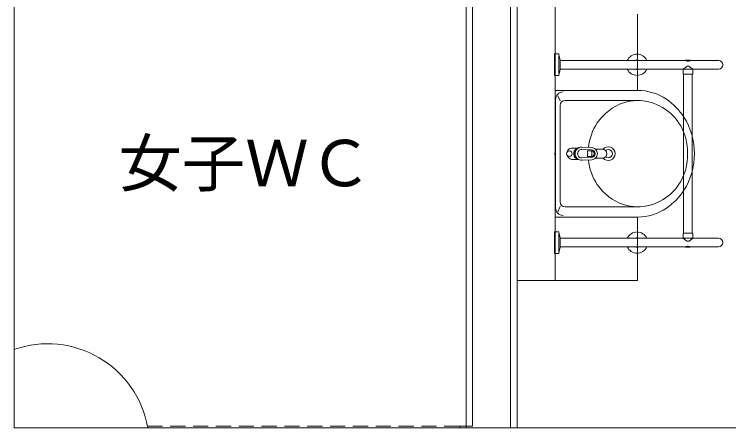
# Model space of a CAD drawing. Units: millimetres, scale not verified. Extents: x -10957 to 29043, y -19439 to 8905.
# Drawn here: x -10957 to -8140, y -19395 to -17764 of the extents above; entities that cross this region are included whole.
import ezdxf
from ezdxf.enums import TextEntityAlignment as Align

# ---------------------------------------------------------------- set-up
doc = ezdxf.new("R2010")
doc.units = ezdxf.units.MM
doc.header["$LTSCALE"] = 50
doc.linetypes.add('DASHED1', pattern=[1.8, 1.2, -0.6])
for name, color, linetype, lineweight in [('D-0', 7, 'Continuous', 18), ('D-7', 7, 'Continuous', 18), ('D-A', 7, 'Continuous', 18), ('F-F', 7, 'Continuous', 18)]:
    doc.layers.add(name, color=color, linetype=linetype, lineweight=lineweight)
doc.styles.add('ＭＳ ゴシック', font='')
doc.styles.get('ＭＳ ゴシック').set_extended_font_data('MS Gothic')

msp = doc.modelspace()

# ---------------------------------------------------------------- linework, layer by layer
at = {"layer": 'D-0'}
for p, q in [((-8975.03, -16203.69), (-8975.03, -19394.87)), ((-8825.03, -18813.69), (-8825.03, -16203.69)), ((-9000.03, -16228.69), (-9000.03, -19394.87)), ((-9150.03, -17558.69), (-9150.03, -19388.69)), ((-9175.03, -17583.69), (-9175.03, -19388.69)), ((-8500.03, -17763.69), (-8500.03, -18063.69)), ((-8500.13, -18063.79), (-8825.03, -18063.79)), ((-8825.03, -18563.59), (-8825.03, -18063.79)), ((-8823.03, -18527.59), (-8823.03, -18099.79)), ((-8813.63, -18084.79), (-8804.23, -18105.59)), ((-8498.13, -18103.79), (-8785.03, -18103.79)), ((-8805.03, -18313.69), (-8805.03, -18123.79)), ((-8825.03, -18211.29), (-8825.03, -18228.39)), ((-8825.03, -18228.39), (-8825.03, -18248.99)), ((-8825.03, -18228.69), (-8825.03, -18248.69)), ((-8825.03, -18248.99), (-8825.03, -18266.19)), ((-8735.13, -18291.29), (-8760.93, -18291.29)), ((-8718.83, -18296.79), (-8681.13, -18298.79)), ((-8717.63, -18287.79), (-8680.53, -18289.79)), ((-8694.13, -18302.09), (-8681.33, -18302.79)), ((-8637.93, -18296.29), (-8665.93, -18295.89)), ((-8805.03, -18313.69), (-8805.03, -18503.59)), ((-8759.53, -18336.09), (-8735.13, -18336.09)), ((-8681.13, -18328.59), (-8718.83, -18330.59)), ((-8681.33, -18324.59), (-8694.13, -18325.29)), ((-8665.93, -18331.49), (-8637.93, -18331.09)), ((-8717.73, -18339.59), (-8680.53, -18337.59)), ((-8825.03, -18378.69), (-8825.03, -18398.69)), ((-8813.63, -18542.59), (-8804.23, -18521.79)), ((-8498.13, -18523.59), (-8785.03, -18523.59)), ((-8500.13, -18563.59), (-8825.03, -18563.59)), ((-8500.03, -18813.69), (-8500.03, -18563.59)), ((-8500.03, -18813.69), (-8975.03, -18813.69)), ((-9200.03, -19388.69), (-9200.03, -19394.87)), ((-9175.03, -19388.69), (-9150.03, -19388.69)), ((-9175.03, -19388.69), (-9175.03, -19394.87))]:
    msp.add_line(p, q, dxfattribs=at)
at = {"layer": 'D-0', "linetype": 'DASHED1'}
msp.add_line((-10432.13, -19388.69), (-9200.03, -19388.69), dxfattribs=at)
at = {"layer": 'D-0'}
msp.add_lwpolyline([(-9175.03, -19388.69), (-9200.03, -19388.69), (-9175.03, -19388.69)], dxfattribs=at)
for centre, radius in [((-8768.43, -18313.69), 11), ((-8825.03, -18313.69), 2)]:
    msp.add_circle(centre, radius, dxfattribs=at)
for centre, radius, start, end in [((-8793.03, -18099.79), 29.9, 90, 180), ((-8500.13, -18268.79), 204.9, 55.85, 90), ((-8785.03, -18123.79), 19.9, 90, 180), ((-8498.13, -18283.79), 179.9, 74.45, 108.39), ((-8503.43, -18302.99), 199.9, 14.45, 74.45), ((-8519.73, -18297.69), 239.9, 32.3, 55.85), ((-8491.73, -18302.69), 199.9, 108.39, 146.55), ((-8475.13, -18313.69), 219.9, 146.55, 173.57), ((-8545.13, -18313.69), 269.9, 0, 32.3), ((-8545.13, -18313.69), 242.9, 345.54, 14.45), ((-8755.63, -18313.59), 22.9, 103.27, 166.62), ((-8728.33, -18313.59), 23.1, 163.77, 243.95), ((-8728.53, -18313.49), 22.8, 146.52, 163.77), ((-8723.93, -18313.69), 25.3, 140.29, 181.68), ((-8729.13, -18313.19), 22.2, 130.31, 146.52), ((-8721.13, -18313.69), 25.2, 139.2, 179.99), ((-8725.83, -18312.19), 22.9, 122.78, 140.29), ((-8729.73, -18312.39), 21.1, 114.21, 130.31), ((-8719.33, -18315.19), 27.5, 120.88, 139.2), ((-8725.43, -18312.69), 23.5, 114.19, 122.78), ((-8718.13, -18313.79), 17.8, 139.18, 180.03), ((-8725.43, -18312.69), 23.5, 104.62, 114.19), ((-8719.63, -18314.69), 27, 110.33, 120.88), ((-8720.03, -18312.19), 15.2, 117.52, 139.18), ((-8726.23, -18309.59), 20.3, 97.75, 104.62), ((-8719.63, -18314.69), 27, 98.64, 110.33), ((-8719.33, -18313.59), 16.8, 93.56, 117.52), ((-8719.23, -18317.29), 29.6, 86.84, 98.64), ((-8719.83, -18306.69), 9.9, 89.2, 93.56), ((-8719.63, -18312.49), 15.7, 86.91, 90), ((-8723.63, -18313.69), 27.5, 351.58, 16.47), ((-8694.33, -18305.09), 2.9, 86.96, 196.45), ((-8694.03, -18306.99), 13.4, 12.92, 18.43), ((-8681.83, -18313.69), 10.9, 272.78, 87.21), ((-8681.93, -18313.69), 15, 273.08, 86.91), ((-8723.23, -18313.69), 43.4, 347.07, 12.92), ((-8681.83, -18313.69), 23.9, 48.25, 86.79), ((-8681.83, -18313.69), 23.9, 311.74, 48.25), ((-8638.13, -18313.69), 17.4, 270.74, 89.25), ((-8615.03, -18313.69), 27, 219.94, 140.04), ((-8615.03, -18313.69), 16.2, 229.21, 130.78), ((-8755.63, -18313.59), 22.9, 194.61, 260.19), ((-8723.53, -18313.69), 25.7, 181.68, 203.72), ((-8724.83, -18314.19), 24.2, 203.72, 220.78), ((-8720.23, -18313.49), 26.1, 180.45, 202.06), ((-8721.43, -18313.89), 24.8, 202.06, 224.67), ((-8725.03, -18314.39), 24, 220.78, 236.47), ((-8719.33, -18311.89), 27.8, 224.67, 249.87), ((-8725.83, -18315.49), 22.6, 236.47, 245.7), ((-8718.93, -18313.79), 17, 180.03, 205.86), ((-8725.83, -18315.49), 22.6, 245.7, 262.31), ((-8718.43, -18313.59), 17.6, 205.86, 225.46), ((-8719.63, -18314.79), 15.8, 225.46, 273.08), ((-8723.93, -18313.69), 27.8, 343.59, 351.58), ((-8694.33, -18322.29), 2.9, 163.54, 273.03), ((-8694.03, -18320.39), 13.4, 341.56, 347.07), ((-8681.83, -18313.69), 23.9, 273.2, 311.74), ((-8545.13, -18313.69), 269.9, 327.69, 0), ((-8719.33, -18311.89), 27.8, 249.87, 273.15), ((-8475.13, -18313.69), 219.9, 186.42, 213.44), ((-8503.43, -18324.39), 199.9, 285.54, 345.54), ((-8491.73, -18324.69), 199.9, 213.44, 251.6), ((-8519.73, -18329.69), 239.9, 304.14, 327.69), ((-8785.03, -18503.59), 19.9, 180, 270), ((-8793.03, -18527.59), 29.9, 180, 270), ((-8498.13, -18343.59), 179.9, 251.6, 285.54), ((-8500.13, -18273.79), 249.9, 268.79, 270), ((-8500.13, -18358.59), 204.9, 270, 304.14), ((-10825.03, -19463.69), 400, 9.90631, 109.27003)]:
    msp.add_arc(centre, radius, start, end, dxfattribs=at)
at = {"layer": 'D-7'}
for p, q in [((-8827.42, -17920.24), (-8811.89, -17920.24)), ((-8827.42, -17920.24), (-8827.41, -18005.43)), ((-8810.34, -17927.98), (-8810.33, -17997.68)), ((-8805.35, -17944.09), (-8805.34, -17981.59)), ((-8805.34, -17945.83), (-8310.19, -17945.83)), ((-8305.66, -17969.07), (-8319.87, -17979.88)), ((-8310.19, -17945.83), (-8310.2, -17945.29)), ((-8310.2, -17945.29), (-8309.4, -17945.68)), ((-8310.19, -17945.83), (-8309.4, -17946.17)), ((-8305.07, -17968.88), (-8297.22, -17968.88)), ((-8282.4, -17979.88), (-8296.63, -17969.07)), ((-8292.91, -17946.15), (-8292.12, -17945.83)), ((-8292.86, -17945.67), (-8292.12, -17945.31)), ((-8292.12, -17945.83), (-8292.12, -17945.31)), ((-8292.12, -17945.83), (-8180.88, -17945.83)), ((-8805.35, -17979.87), (-8319.87, -17979.88)), ((-8320.23, -17998.92), (-8320.23, -17986.04)), ((-8317.87, -17979.88), (-8284.43, -17979.88)), ((-8282.4, -17979.88), (-8180.88, -17979.87)), ((-8282.1, -17998.92), (-8282.1, -17986.03)), ((-8827.41, -18005.43), (-8811.89, -18005.46)), ((-8319.2, -17999.91), (-8283.12, -17999.93)), ((-8318.24, -18627.43), (-8318.24, -17999.93)), ((-8284.07, -18627.42), (-8284.07, -17999.91)), ((-8827.42, -18707.13), (-8827.41, -18621.91)), ((-8827.41, -18621.91), (-8811.89, -18621.91)), ((-8810.33, -18629.66), (-8810.33, -18699.35)), ((-8805.35, -18645.74), (-8805.35, -18683.26)), ((-8320.23, -18628.45), (-8320.23, -18641.28)), ((-8319.19, -18627.43), (-8283.12, -18627.43)), ((-8282.1, -18628.44), (-8282.11, -18641.35)), ((-8805.35, -18647.45), (-8319.87, -18647.44)), ((-8305.68, -18658.31), (-8319.87, -18647.44)), ((-8317.87, -18647.44), (-8284.44, -18647.45)), ((-8305.07, -18658.5), (-8297.22, -18658.49)), ((-8282.4, -18647.44), (-8296.62, -18658.31)), ((-8282.4, -18647.44), (-8180.88, -18647.45)), ((-8805.34, -18681.55), (-8310.2, -18681.55)), ((-8309.4, -18681.22), (-8310.2, -18681.55)), ((-8310.2, -18681.55), (-8310.2, -18682.09)), ((-8309.44, -18681.71), (-8310.2, -18682.09)), ((-8292.12, -18681.55), (-8292.91, -18681.22)), ((-8292.12, -18682.07), (-8292.91, -18681.71)), ((-8292.12, -18681.55), (-8180.88, -18681.55)), ((-8292.12, -18681.55), (-8292.12, -18682.07)), ((-8827.42, -18707.13), (-8811.88, -18707.12))]:
    msp.add_line(p, q, dxfattribs=at)
for centre, radius, start, end in [((-8811.89, -17922.23), 2, 15.95608, 89.99995), ((-8954.52, -17963.06), 150.36, 7.28163, 15.95608), ((-8501.63, -17962.85), 42.1, 23.8761, 156.12376), ((-8806.36, -17944.09), 1, 359.99995, 7.28163), ((-8501.63, -17962.85), 19.05, 63.47461, 116.52525), ((-8301.16, -17985.41), 41.1, 77.31955, 102.68031), ((-8289.96, -17902.96), 46.92, 245.4866, 246.50006), ((-8289.96, -17903.45), 46.92, 245.4866, 246.50006), ((-8294.11, -17912.49), 36.54, 246.50017, 247.8017), ((-8294.11, -17913), 36.54, 246.50017, 247.8017), ((-8296.53, -17918.5), 30.01, 247.80206, 249.38846), ((-8296.53, -17919.01), 30.01, 247.80206, 249.38846), ((-8298.1, -17923.18), 25.59, 249.38902, 251.25407), ((-8298.08, -17922.64), 25.59, 249.38902, 251.25407), ((-8299.23, -17926.01), 22.06, 251.24081, 253.99846), ((-8299.23, -17926.53), 22.06, 251.24081, 253.99846), ((-8305.07, -17969.87), 1, 89.99995, 127.30847), ((-8300.11, -17929.51), 18.94, 253.99553, 257.21098), ((-8300.1, -17929.01), 18.94, 253.99553, 257.21098), ((-8300.68, -17931.52), 16.38, 257.20813, 260.9201), ((-8300.68, -17932), 16.38, 257.20813, 260.9201), ((-8301, -17933.56), 14.28, 260.918, 265.16037), ((-8301, -17934.05), 14.28, 260.918, 265.16037), ((-8301.12, -17935.75), 12.61, 265.15997, 269.95334), ((-8301.11, -17935.25), 12.61, 265.15997, 269.95334), ((-8301.15, -17935.25), 12.61, 270.04649, 274.83987), ((-8301.15, -17935.75), 12.61, 270.04649, 274.83987), ((-8301.3, -17933.56), 14.28, 274.83948, 279.08186), ((-8301.3, -17934.05), 14.28, 274.83948, 279.08186), ((-8301.62, -17931.53), 16.38, 279.07974, 282.79172), ((-8301.62, -17932), 16.38, 279.07974, 282.79172), ((-8302.19, -17928.99), 18.94, 282.78889, 286.00435), ((-8302.19, -17929.51), 18.94, 282.78889, 286.00435), ((-8297.22, -17969.86), 1, 52.69139, 89.99995), ((-8303.07, -17926.01), 22.06, 286.0014, 288.75903), ((-8303.07, -17926.53), 22.06, 286.0014, 288.75903), ((-8304.2, -17922.64), 25.59, 288.74579, 290.61084), ((-8304.2, -17923.18), 25.59, 288.74579, 290.61084), ((-8305.75, -17918.5), 30.01, 290.61136, 292.19774), ((-8305.75, -17919.02), 30.01, 290.61136, 292.19774), ((-8308.17, -17912.48), 36.54, 292.19815, 293.49966), ((-8308.17, -17913), 36.54, 292.19815, 293.49966), ((-8312.34, -17902.95), 46.92, 293.4998, 294.51324), ((-8312.34, -17903.45), 46.92, 293.4998, 294.51324), ((-8180.88, -17962.86), 17.04, 269.99995, 89.99995), ((-8954.52, -17962.66), 150.36, 344.04376, 352.71823), ((-8806.35, -17981.59), 1, 352.71822, 359.99995), ((-8501.63, -17962.85), 42.1, 203.8761, 336.12376), ((-8501.63, -17962.85), 19.05, 243.47459, 296.52525), ((-8260.04, -17986.04), 60.14, 174.12721, 179.99995), ((-8342.22, -17986.04), 60.14, 359.99995, 5.87265), ((-8811.87, -18003.45), 2, 269.99995, 344.04378), ((-8319.2, -17998.92), 1, 179.99995, 269.99995), ((-8283.12, -17998.92), 1, 269.99994, 359.99995), ((-8811.87, -18623.89), 2, 15.95608, 89.99995), ((-8954.52, -18664.73), 150.36, 7.28163, 15.95608), ((-8806.36, -18645.74), 1, 359.99995, 7.28163), ((-8501.64, -18664.53), 42.1, 23.8761, 156.12376), ((-8501.64, -18664.53), 19.05, 63.47461, 116.52525), ((-8260.06, -18641.35), 60.14, 179.99995, 185.87265), ((-8319.19, -18628.44), 1, 89.99995, 179.99995), ((-8283.12, -18628.42), 1, 359.99995, 89.99995), ((-8342.22, -18641.28), 60.14, 354.1272, 359.99995), ((-8305.07, -18657.47), 1, 232.69138, 269.99994), ((-8297.22, -18657.48), 1, 269.99995, 307.30847), ((-8180.88, -18664.51), 17.04, 269.99995, 89.99995), ((-8954.52, -18664.33), 150.36, 344.04376, 352.71823), ((-8806.36, -18683.25), 1, 352.71822, 359.99995), ((-8501.64, -18664.53), 42.1, 203.8761, 336.12376), ((-8501.64, -18664.53), 19.05, 243.47459, 296.52525), ((-8301.15, -18641.98), 41.1, 257.31955, 282.68031), ((-8293.54, -18715.9), 38.14, 113.38313, 114.62988), ((-8291.66, -18720.41), 42.56, 113.53909, 114.65681), ((-8291.03, -18721.68), 44.51, 112.31464, 113.38309), ((-8293.35, -18716.46), 38.29, 112.29662, 113.53923), ((-8297.98, -18704.76), 26.16, 110.49463, 112.31453), ((-8298.02, -18705.11), 26.01, 110.46622, 112.29666), ((-8295.3, -18713.62), 34.92, 109.61972, 110.64899), ((-8298.57, -18703.67), 24.47, 108.5175, 110.4662), ((-8296.89, -18707.64), 29.23, 108.86194, 110.49463), ((-8298.69, -18704.14), 24.84, 108.17281, 109.61984), ((-8297.88, -18706.58), 27.46, 106.86342, 108.17273), ((-8299.71, -18699.39), 20.53, 105.89839, 108.86203), ((-8300.12, -18698.94), 19.52, 105.40906, 108.5175), ((-8299.81, -18700.28), 20.83, 105.13666, 106.86354), ((-8300.26, -18698.6), 19.11, 102.23117, 105.40907), ((-8299.77, -18699.14), 20.28, 102.89484, 105.89835), ((-8299.32, -18702.06), 22.69, 103.54982, 105.13666), ((-8300.42, -18697.4), 17.9, 101.29507, 103.54993), ((-8300.9, -18695.59), 16.04, 98.44821, 102.23123), ((-8300.82, -18694.52), 15.51, 98.97664, 102.89484), ((-8300.48, -18697.17), 17.68, 99.01158, 101.29507), ((-8300.9, -18694.02), 15.03, 94.94482, 98.97665), ((-8300.98, -18695.03), 15.48, 94.53578, 98.44826), ((-8301, -18693.94), 14.39, 96.20953, 99.01161), ((-8301.02, -18693.67), 14.11, 93.35559, 96.20969), ((-8301.16, -18692.82), 13.24, 89.9709, 94.53563), ((-8301.16, -18691.08), 12.08, 89.94154, 94.94473), ((-8301.15, -18691.4), 11.87, 89.9652, 93.35548), ((-8301.16, -18691.94), 12.38, 86.71391, 89.96513), ((-8301.15, -18691.67), 12.67, 85.17174, 89.94173), ((-8301.15, -18693.13), 13.59, 85.52228, 89.97086), ((-8301.22, -18692.99), 13.46, 83.72064, 86.71384), ((-8301.28, -18694.62), 15.03, 81.49338, 85.52225), ((-8301.3, -18693.19), 14.21, 80.90659, 85.17165), ((-8301.42, -18694.67), 15.15, 81.05776, 83.72076), ((-8301.67, -18695.45), 16.5, 77.22163, 80.90659), ((-8301.49, -18696.05), 16.55, 77.82672, 81.49356), ((-8301.62, -18696.17), 16.66, 78.63536, 81.05774), ((-8302.11, -18698.56), 19.07, 76.51947, 78.63522), ((-8302.17, -18697.71), 18.82, 73.98485, 77.22162), ((-8301.89, -18697.9), 18.44, 74.53272, 77.82677), ((-8302.55, -18700.27), 20.86, 74.79363, 76.51958), ((-8302.99, -18702.02), 22.65, 73.20589, 74.79364), ((-8302.38, -18699.68), 20.27, 71.54044, 74.53272), ((-8303.11, -18701.02), 22.28, 71.25444, 73.9848), ((-8303.64, -18704.12), 24.82, 71.75767, 73.20587), ((-8304.2, -18704.16), 25.58, 69.38869, 71.25443), ((-8303.28, -18702.37), 23.09, 69.4756, 71.54048), ((-8304.45, -18706.62), 27.48, 70.44946, 71.75763), ((-8305.57, -18709.72), 30.77, 69.28148, 70.44962), ((-8304.94, -18706.73), 27.77, 67.76126, 69.47553), ((-8305.75, -18708.33), 30, 67.80188, 69.38872), ((-8307.67, -18713.47), 35.02, 66.40253, 67.76135), ((-8308.18, -18714.39), 36.54, 66.50011, 67.80186), ((-8312.34, -18723.86), 46.91, 65.48651, 66.50018), ((-8312.64, -18724.91), 47.5, 65.40115, 66.40268), ((-8811.82, -18705.11), 2, 269.99995, 344.04378)]:
    msp.add_arc(centre, radius, start, end, dxfattribs=at)
at = {"layer": 'F-F'}
for p, q in [((-10957.04, 8905.13), (-10957.04, -19394.87)), ((-10957.04, -19394.87), (29042.96, -19394.87))]:
    msp.add_line(p, q, dxfattribs=at)

# ---------------------------------------------------------------- texts
at = {"layer": 'D-A', "style": 'ＭＳ ゴシック'}
msp.add_text('女子ＷＣ', height=183.3, dxfattribs=at).set_placement((-10546.5, -18497.37), align=Align.BOTTOM_LEFT)

doc.saveas('drawing.dxf')
